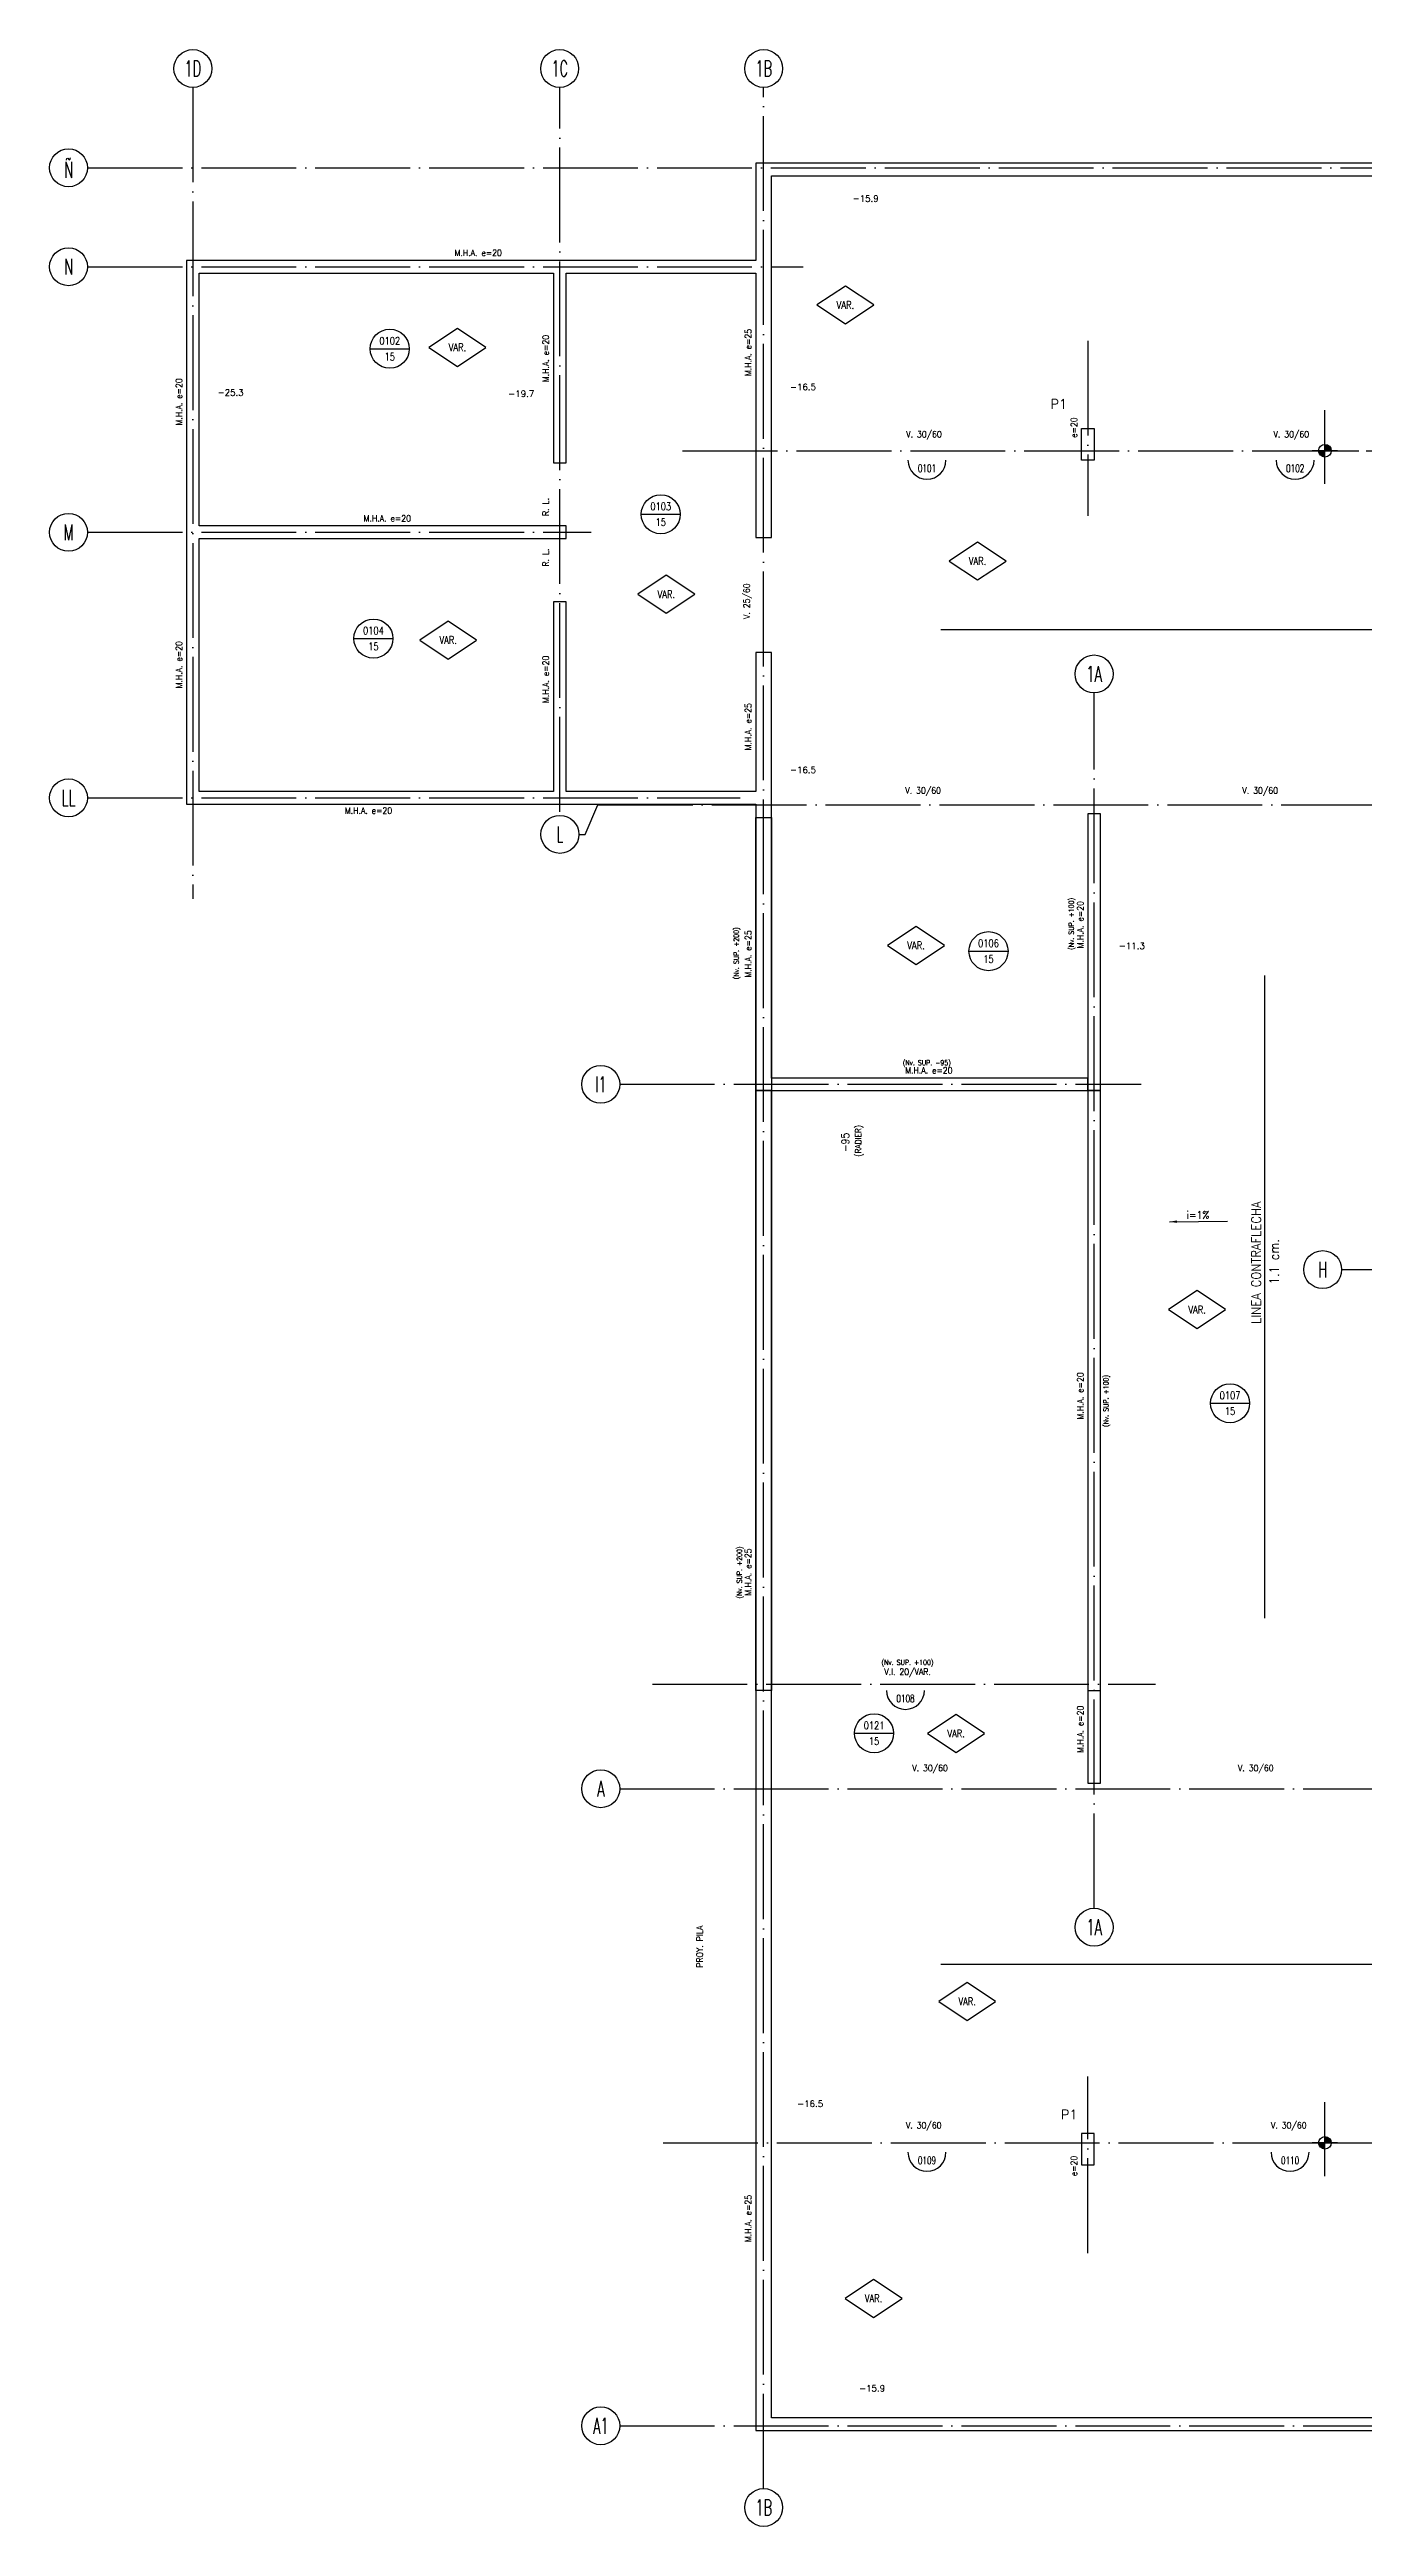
# Model space of a CAD drawing. Extents: x 461 to 13196, y 3575 to 17439.
# Drawn here: x 1610 to 3687, y 3696 to 7613 of the extents above; entities that cross this region are included whole.
import ezdxf
from ezdxf.enums import TextEntityAlignment as Align

# ---------------------------------------------------------------- set-up
doc = ezdxf.new("R2010")
doc.units = 0
doc.header["$LTSCALE"] = 60
doc.linetypes.add('EJES', pattern=[3, 2.5, -0.25, 0, -0.25])
doc.layers.get('0').update_dxf_attribs({"linetype": 'CONTINUOUS'})
for name, color, linetype in [('EJES', 1, 'EJES'), ('MUROS', 4, 'CONTINUOUS'), ('TEXTO', 3, 'CONTINUOUS'), ('TEXTOS', 2, 'CONTINUOUS')]:
    doc.layers.add(name, color=color, linetype=linetype)
doc.layers.add('NVSUP', color=250, linetype='CONTINUOUS', plot=False)
doc.styles.add('COTAS', font='romans.shx', dxfattribs={"width": 0.9})
doc.styles.add('ROMANS', font='romans.shx', dxfattribs={"width": 0.9, "height": 10})
doc.dimstyles.new('50', dxfattribs={"dimtxt": 10, "dimasz": 1, "dimexe": 15, "dimexo": 0, "dimgap": 6, "dimtad": 1, "dimdec": 8, "dimdsep": 46, "dimtxsty": 'COTAS', "dimblk": '$COTA$', "dimcen": 0.09, "dimdle": 10, "dimclrd": 256, "dimclre": 256, "dimclrt": 2, "dimadec": 0, "dimazin": 0, "dimtfac": 1, "dimtdec": 8, "dimtmove": 0, "dimatfit": 2, "dimfxl": 35, "dimfxlon": 1, "dimtolj": 1, "dimarcsym": 0})

# ---------------------------------------------------------------- blocks, each defined once
blk = doc.blocks.new('$EJE$')
at = {"color": 6}
blk.add_circle((0, 0), 30, dxfattribs=at)
at = {"color": 6, "style": 'COTAS', "width": 0.6}
blk.add_attdef('EJE', text='', height=25, dxfattribs=at).set_placement((0, 0), align=Align.MIDDLE)
blk = doc.blocks.new('NIV')
at = {"color": 1}
blk.add_lwpolyline([(45, 0), (0, 30), (-45, 0), (0, -30)], close=True, dxfattribs=at)
at = {"color": 3, "style": 'COTAS', "width": 0.8}
blk.add_attdef('NIVEL', text='', height=12, dxfattribs=at).set_placement((0, 0), align=Align.MIDDLE)
blk = doc.blocks.new('LOSA')
at = {"color": 6, "linetype": 'Continuous'}
blk.add_line((-30.9, 0), (30.9, 0), dxfattribs=at)
at = {"color": 3, "linetype": 'Continuous'}
blk.add_circle((0, 0), 30.9, dxfattribs=at)
at = {"color": 2, "style": 'COTAS', "width": 0.8}
for tag, p in [('NUMERO', (0, 12.5)), ('E', (0, -12.5))]:
    blk.add_attdef(tag, text='', height=12, dxfattribs=at).set_placement(p, align=Align.MIDDLE)
blk = doc.blocks.new('$COTA$')
blk = doc.blocks.new('$VIGA$')
at = {"color": 2}
blk.add_arc((0, 0), 30, 180, 0, dxfattribs=at)
at = {"color": 3, "style": 'COTAS', "width": 0.7}
blk.add_attdef('NUMERO', text='', height=12, rotation=360, dxfattribs=at).set_placement((0.1, -12.8), align=Align.MIDDLE)
blk = doc.blocks.new('*U327')
at = {"layer": 'TEXTO', "linetype": 'Continuous'}
for points in [[(-0.1, 0), (0, 0), (-0.071, 0.071)], [(0, 0.1), (-0.071, 0.071), (0, 0)], [(0.1, 0), (0, 0), (0.071, -0.071)], [(0, -0.1), (0.071, -0.071), (0, 0)]]:
    blk.add_solid(points, dxfattribs=at)
blk = doc.blocks.new('PUNTO')
at = {"layer": 'TEXTO', "color": 3, "linetype": 'Continuous'}
for p, q in [((-0.2, 0), (0.2, 0)), ((0, -0.2), (0, 0.2))]:
    blk.add_line(p, q, dxfattribs=at)
blk.add_circle((0, 0), 0.1, dxfattribs=at)
blk.add_blockref('*U327', (0, 0), dxfattribs=at)

msp = doc.modelspace()

# ---------------------------------------------------------------- linework, layer by layer
for p, q in [((3019, 6696.2), (6907.5, 6696.2)), ((3531.5, 5132.7), (3531.5, 6148.7)), ((3019, 4585.2), (6907.5, 4585.2))]:
    msp.add_line(p, q)
at = {"layer": 'EJES'}
for p, q in [((3626.5, 6926.2), (3626.5, 7042.9)), ((3626.5, 4250.2), (3626.5, 4366.9))]:
    msp.add_line(p, q, dxfattribs=at)
for points in [[(1836.5, 7553.2), (1836.5, 6270.2)], [(2416.5, 6407.8), (2416.5, 7553.2)], [(2739, 3756), (2739, 7553.2)], [(1669.9, 7426.2), (7430.6, 7426.2)], [(1669.9, 7269.7), (2801.7, 7269.7)], [(3251.5, 7152.7), (3251.5, 6875.8)], [(2610.8, 6978.7), (7328, 6978.7)], [(3575.1, 6978.7), (3680.3, 6978.7)], [(1669.9, 6849.7), (2466.5, 6849.7)], [(3261.5, 4673.7), (3261.5, 6595.7)], [(1669.9, 6429.7), (2701.9, 6429.7)], [(2446.8, 6372), (2456.8, 6372), (2476.8, 6418.7), (7430.6, 6418.7)], [(2511.5, 5976.7), (3336.1, 5976.7)], [(3652.9, 5683.7), (3997.2, 5683.7)], [(2563.1, 5028.2), (3358.4, 5028.2)], [(2511.5, 4862.7), (7430.6, 4862.7)], [(3251.5, 4128.2), (3251.5, 4407.6)], [(2579.9, 4302.7), (7313.3, 4302.7)], [(3575.1, 4302.7), (3680.3, 4302.7)], [(2511.5, 3855.2), (7430.6, 3855.2)]]:
    msp.add_lwpolyline(points, dxfattribs=at)
at = {"layer": 'MUROS'}
for points in [[(7197.5, 7433.7), (2726.5, 7433.7), (2726.5, 7279.7), (1826.5, 7279.7), (1826.5, 6419.7), (2726.5, 6419.7), (2726.5, 3847.7), (7197.5, 3847.7)], [(7172.5, 3867.7), (2751.5, 3867.7), (2751.5, 5966.7), (3251.5, 5966.7), (3251.5, 4871.7), (3271.5, 4871.7), (3271.5, 6404.7), (3251.5, 6404.7), (3251.5, 5986.7), (2751.5, 5986.7), (2751.5, 6659.7), (2726.5, 6659.7), (2726.5, 6439.7), (2426.5, 6439.7), (2426.5, 6739.7), (2406.5, 6739.7), (2406.5, 6439.7), (1846.5, 6439.7), (1846.5, 6839.7), (2426.5, 6839.7), (2426.5, 6859.7), (1846.5, 6859.7), (1846.5, 7259.7), (2406.5, 7259.7), (2406.5, 6959.7), (2426.5, 6959.7), (2426.5, 7259.7), (2726.5, 7259.7), (2726.5, 6841.7), (2751.5, 6841.7), (2751.5, 7413.7), (7172.5, 7413.7)]]:
    msp.add_lwpolyline(points, dxfattribs=at)
for points in [[(3261.5, 7013.7), (3261.5, 6963.7), (3241.5, 6963.7), (3241.5, 7013.7)], [(3261.5, 4267.7), (3261.5, 4317.7), (3241.5, 4317.7), (3241.5, 4267.7)]]:
    msp.add_lwpolyline(points, close=True, dxfattribs=at)
at = {"layer": 'NVSUP'}
for points in [[(2751.5, 5966.7), (2726.5, 5966.7), (2726.5, 6398.7), (2751.5, 6398.7)], [(3251.5, 5966.7), (3271.5, 5966.7), (3271.5, 6404.7), (3251.5, 6404.7)], [(2751.5, 5018.2), (2726.5, 5018.2), (2726.5, 5966.7), (2751.5, 5966.7)], [(2751.5, 5966.7), (3251.5, 5966.7), (3251.5, 5986.7), (2751.5, 5986.7)], [(3251.5, 5018.2), (3271.5, 5018.2), (3271.5, 5966.7), (3251.5, 5966.7)]]:
    msp.add_lwpolyline(points, close=True, dxfattribs=at)

# ---------------------------------------------------------------- block references
for name, p, values in [('$EJE$', (1836.5, 7583.2), {'EJE': '1D'}), ('$EJE$', (2416.5, 7583.2), {'EJE': '1C'}), ('$EJE$', (2739, 7583.2), {'EJE': '1B'}), ('$EJE$', (1639.9, 7426.2), {'EJE': 'Ñ'}), ('$EJE$', (1639.9, 7269.7), {'EJE': 'N'}), ('NIV', (2868.2, 7209.2), {'NIVEL': 'VAR.'}), ('LOSA', (2147.8, 7140), {'NUMERO': '0102', 'E': '15'}), ('NIV', (2254.8, 7142.2), {'NIVEL': 'VAR.'}), ('$VIGA$', (2997.2, 6963.7), {'NUMERO': '0101'}), ('$VIGA$', (3579.3, 6963.7), {'NUMERO': '0102'}), ('LOSA', (2576.3, 6878.2), {'NUMERO': '0103', 'E': '15'}), ('$EJE$', (1639.9, 6849.7), {'EJE': 'M'}), ('NIV', (3077.2, 6804.3), {'NIVEL': 'VAR.'}), ('NIV', (2585.1, 6751.8), {'NIVEL': 'VAR.'}), ('LOSA', (2122, 6681.7), {'NUMERO': '0104', 'E': '15'}), ('NIV', (2240.2, 6679.3), {'NIVEL': 'VAR.'}), ('$EJE$', (3261.5, 6625.7), {'EJE': '1A'}), ('$EJE$', (1639.9, 6429.7), {'EJE': 'LL'}), ('$EJE$', (2416.8, 6372), {'EJE': 'L'}), ('NIV', (2979.9, 6196.4), {'NIVEL': 'VAR.'}), ('LOSA', (3094.5, 6187.3), {'NUMERO': '0106', 'E': '15'}), ('$EJE$', (2481.5, 5976.7), {'EJE': 'I1'}), ('$EJE$', (3622.9, 5683.7), {'EJE': 'H'}), ('NIV', (3424.3, 5620.4), {'NIVEL': 'VAR.'}), ('LOSA', (3476.4, 5472.3), {'NUMERO': '0107', 'E': '15'}), ('$VIGA$', (2963.2, 5018.2), {'NUMERO': '0108'}), ('LOSA', (2913.6, 4950.4), {'NUMERO': '0121', 'E': '15'}), ('NIV', (3043.3, 4950.1), {'NIVEL': 'VAR.'}), ('$EJE$', (2481.5, 4862.7), {'EJE': 'A'}), ('$EJE$', (3261.5, 4643.7), {'EJE': '1A'}), ('NIV', (3060.8, 4526.3), {'NIVEL': 'VAR.'}), ('$VIGA$', (2997.2, 4287.7), {'NUMERO': '0109'}), ('$VIGA$', (3571.3, 4287.7), {'NUMERO': '0110'}), ('NIV', (2912.8, 4056.7), {'NIVEL': 'VAR.'}), ('$EJE$', (2481.5, 3855.2), {'EJE': 'A1'}), ('$EJE$', (2739, 3726), {'EJE': '1B'})]:
    msp.add_blockref(name, p).add_auto_attribs(values)
at = {"layer": 'TEXTO', "color": 3, "xscale": 100, "yscale": 100, "zscale": 100, "rotation": 90}
for p in [(3626.5, 6978.7), (3626.5, 4302.7)]:
    msp.add_blockref('PUNTO', p, dxfattribs=at)

# ---------------------------------------------------------------- texts
at = {"layer": 'TEXTOS', "color": 2, "style": 'ROMANS'}
for s, height, p in [('-15.9', 10, (2900.3, 7377.6)), ('-25.3', 10, (1896.2, 7070.8)), ('-19.7', 10, (2355.7, 7068.8)), ('-16.5', 10, (2801.2, 7079.6)), ('P1', 15, (3205.7, 7052.7)), ('-16.5', 10, (2801.2, 6474)), ('-11.3', 10, (3321.2, 6195.7)), ('-16.5', 10, (2812.5, 4364.5)), ('P1', 15, (3222, 4347.4)), ('-15.9', 10, (2910.4, 3914.5))]:
    msp.add_text(s, height=height, dxfattribs=at).set_placement(p, align=Align.MIDDLE)
at = {"layer": 'TEXTOS', "style": 'ROMANS', "width": 0.9}
for s, p in [('M.H.A. e=20', (2287.7, 7291.7)), ('V. 30/60', (2992.5, 7004.1)), ('V. 30/60', (3573.3, 7004.1)), ('M.H.A. e=20', (2144, 6871.7)), ('V. 30/60', (2991.2, 6440.7)), ('V. 30/60', (3524.1, 6440.7)), ('M.H.A. e=20', (2114.2, 6409.6)), ('M.H.A. e=20', (3000.2, 5998.7)), ('V.I. 20/VAR.', (2966.5, 5046.9)), ('V. 30/60', (3002.1, 4894.7)), ('V. 30/60', (3517.1, 4894.7)), ('V. 30/60', (2992.1, 4329.7)), ('V. 30/60', (3569.3, 4329.7))]:
    msp.add_text(s, height=10, dxfattribs=at).set_placement(p, align=Align.MIDDLE)
for s, height, rotation, p in [('M.H.A. e=25', 10, 90, (2714.5, 7134)), ('M.H.A. e=20', 10, 90, (2394.5, 7124.5)), ('M.H.A. e=20', 10, 90, (1814.5, 7055.9)), ('e=20', 10, 90, (3229.5, 7015.3)), ('R. L.', 10, 90, (2394.5, 6889.7)), ('R. L.', 10, 90, (2394.5, 6809.7)), ('V. 25/60', 10, 90, (2712.8, 6740.8)), ('M.H.A. e=20', 10, 90, (1814.5, 6640.2)), ('M.H.A. e=20', 10, 90, (2394.5, 6617.2)), ('M.H.A. e=25', 10, 90, (2714.5, 6542.2)), ('M.H.A. e=20', 10, 90, (3239.5, 6229.1)), ('M.H.A. e=25', 10, 90, (2714.5, 6182.9)), ('-95', 12, 90, (2868, 5884.8)), ('i=1%', 12, 0.5729, (3425.7, 5770.4)), ('LINEA CONTRAFLECHA ', 15, 90, (3517.7, 5699.3, 0)), ('1.1 cm.', 15, 90, (3546.3, 5696.1, 0)), ('M.H.A. e=20', 10, 90, (3239.5, 5483.9)), ('M.H.A. e=25', 10, 90, (2714.5, 5205.3)), ('M.H.A. e=20', 10, 90, (3239.5, 4956.7)), ('PROY. PILA', 10, 90, (2638, 4612.9)), ('e=20', 10, 90, (3229.5, 4266.1)), ('M.H.A. e=25', 10, 90, (2714.5, 4183))]:
    msp.add_text(s, height=height, rotation=rotation, dxfattribs=at).set_placement(p, align=Align.MIDDLE)
at = {"layer": 'TEXTOS', "color": 1, "style": 'ROMANS', "width": 0.9}
for s, height, p in [('(Nv. SUP. +100)', 8, (3225.9, 6230.5)), ('(Nv. SUP. +200)', 8, (2696.2, 6183.9)), ('(RADIER)', 9.6, (2889.3, 5887.3)), ('(Nv. SUP. +100)', 8, (3280.7, 5476)), ('(Nv. SUP. +200)', 8, (2701.2, 5204.7))]:
    msp.add_text(s, height=height, rotation=90, dxfattribs=at).set_placement(p, align=Align.MIDDLE)
for s, p in [('(Nv. SUP. -95)', (2997, 6010.2)), ('(Nv. SUP. +100)', (2966.5, 5061.9))]:
    msp.add_text(s, height=8, dxfattribs=at).set_placement(p, align=Align.MIDDLE)

# ---------------------------------------------------------------- leaders
at = {"layer": 'TEXTO', "color": 3}
msp.add_leader([(3380.7, 5759.4), (3472.3, 5760.3)], dimstyle='50', override={"dimasz": 12, "dimtad": 0, "dimclrd": 3}, dxfattribs=at)

doc.saveas('drawing.dxf')
